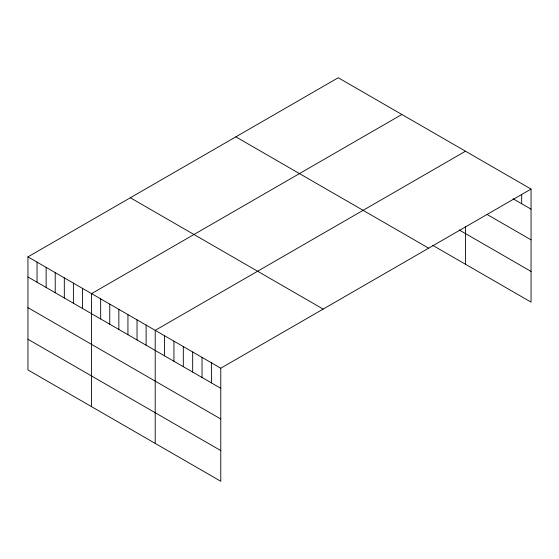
<?xml version="1.0" encoding="UTF-8"?>
<svg xmlns="http://www.w3.org/2000/svg" width="559" height="559" viewBox="0 0 559 559"><rect width="100%" height="100%" fill="white"/><g stroke="black" fill="none" stroke-linecap="round" stroke-linejoin="round"><path stroke-width="0.84" d="M531.05 189.061L220.77 368.206L220.77 481.257L27.95 369.939L27.95 256.881L338.23 77.743L531.05 189.061L531.05 302.119L432.631 245.296M401.865 114.476L91.578 293.615L91.578 406.673M465.493 151.216L155.206 330.355L155.206 443.413M513.036 198.766L531.05 209.164M487.106 214.467L531.05 239.839M459.198 229.959L531.05 271.443M235.842 136.857L428.655 248.182M130.345 197.767L323.158 309.085M27.95 256.881L220.77 368.206M27.95 276.984L220.77 388.302M27.95 307.66L220.77 418.977M27.95 339.264L220.77 450.582M521.687 194.546L521.687 203.756M465.493 226.304L465.493 264.267M211.4 362.798L211.4 382.894M202.037 357.39L202.037 377.493M192.673 351.981L192.673 372.084M183.303 346.573L183.303 366.676M173.94 341.165L173.94 361.268M164.577 335.763L164.577 355.859M146.123 325.107L146.123 345.203M137.032 319.86L137.032 339.956M127.941 314.612L127.941 334.708M118.85 309.365L118.85 329.461M109.76 304.11L109.76 324.213M100.669 298.862L100.669 318.965M82.487 288.367L82.487 308.47M73.397 283.12L73.397 303.223M64.313 277.872L64.313 297.975M55.222 272.624L55.222 292.727M46.131 267.377L46.131 287.48M37.041 262.129L37.041 282.232"/></g></svg>
